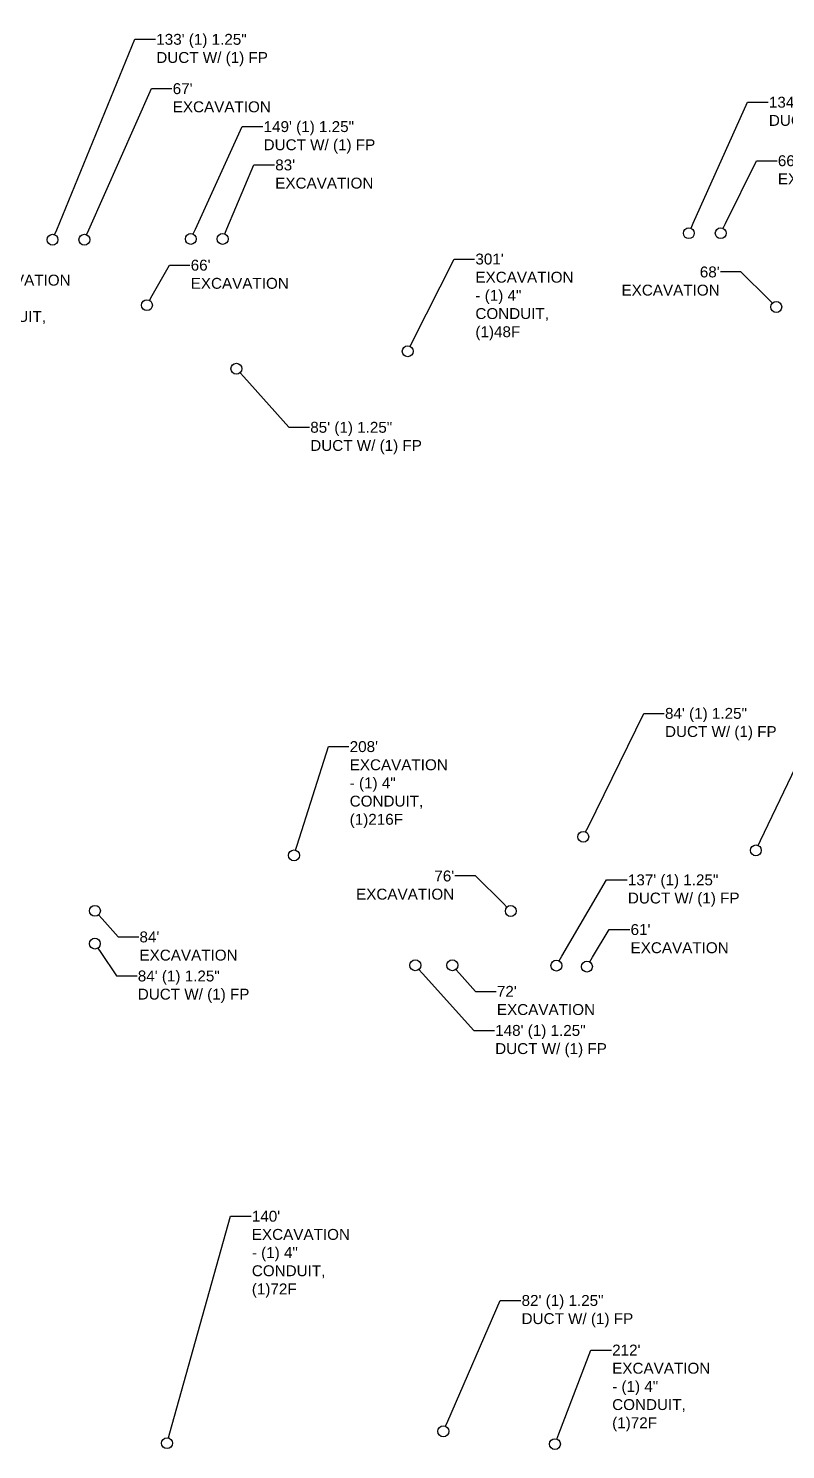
# Model space of a CAD drawing. Header units: millimetres. Extents: x -41032736 to 811436, y 699275 to 12282705.
# Drawn here: x -41032341 to -41031993, y 12280658 to 12281309 of the extents above; entities that cross this region are included whole.
import ezdxf
from ezdxf import colors
from ezdxf.entities.mleader import LeaderData, LeaderLine
from ezdxf.math import Vec2, Vec3

# ---------------------------------------------------------------- set-up
doc = ezdxf.new("R2010")
doc.units = ezdxf.units.MM
doc.header["$MEASUREMENT"] = 0
doc.layers.get('0').update_dxf_attribs({"linetype": 'CONTINUOUS'})
doc.layers.add('EXCAVATION', color=1, linetype='CONTINUOUS')
doc.styles.add('Legend', font='arial.ttf')

# ---------------------------------------------------------------- blocks, each defined once
blk = doc.blocks.new('_DotBlank')
at = {"color": 0, "linetype": 'ByBlock', "lineweight": -2}
blk.add_line((-0.5, 0), (-1, 0), dxfattribs=at)
blk.add_circle((0, 0), 0.5, dxfattribs=at)

msp = doc.modelspace()

# ---------------------------------------------------------------- leaders
at = {"layer": 'EXCAVATION', "linetype": 'Continuous'}
ml = msp.add_multileader_mtext('Standard', dxfattribs=at)
ml.set_content('133\' (1) 1.25"\\PDUCT W/ (1) FP', color=256, style='Legend')
ml.set_leader_properties()
ml.set_arrow_properties(name='DOTBLANK')
ml.build(insert=Vec2(0, 0))
ml.multileader.update_dxf_attribs({"dogleg_length": 0.36, "arrow_head_size": 5})
ctx = ml.context
ctx.base_point, ctx.char_height, ctx.arrow_head_size, ctx.landing_gap_size, ctx.plane_origin = Vec3(-41032282.33, 12281304.38), 5, 5, 0.347, Vec3(-41032340.54, 12281102.6)
notes = []
notes.append((ctx, [(0, (1, 1, 0), (-41032291.75, 12281304.38), (1, 0), 9.42, [(0, [(-41032329.57, 12281212.44)], 0, [])])]))
ctx.mtext.insert, ctx.mtext.width, ctx.mtext.flow_direction = Vec3(-41032281.98, 12281306.88), 0.00000000248, 5
ctx.mtext.has_bg_fill, ctx.mtext.bg_color, ctx.mtext.bg_scale_factor, ctx.mtext.bg_transparency, ctx.mtext.use_window_bg_color = 1, -1027028792, 1.5, 0, 1
ml = msp.add_multileader_mtext('Standard', dxfattribs=at)
ml.set_content('134\' (1) 1.25"\\PDUCT W/ (1) FP', color=256, style='Legend')
ml.set_leader_properties()
ml.set_arrow_properties(name='DOTBLANK')
ml.build(insert=Vec2(0, 0))
ml.multileader.update_dxf_attribs({"dogleg_length": 0.36, "arrow_head_size": 5})
ctx = ml.context
ctx.base_point, ctx.char_height, ctx.arrow_head_size, ctx.landing_gap_size, ctx.plane_origin = Vec3(-41032001.3, 12281275.53), 5, 5, 0.347, Vec3(-41032048.65, 12281105.62)
notes.append((ctx, [(0, (1, 1, 0), (-41032010.73, 12281275.53), (1, 0), 9.42, [(0, [(-41032037.68, 12281215.46)], 0, [])])]))
ctx.mtext.insert, ctx.mtext.width, ctx.mtext.flow_direction = Vec3(-41032000.96, 12281278.03), 0.00000000248, 5
ctx.mtext.has_bg_fill, ctx.mtext.bg_color, ctx.mtext.bg_scale_factor, ctx.mtext.bg_transparency, ctx.mtext.use_window_bg_color = 1, -1027028792, 1.5, 0, 1
at = {"layer": 'EXCAVATION', "color": 1, "lineweight": 9}
ml = msp.add_multileader_mtext('Standard', dxfattribs=at)
ml.set_content('301\' \\PEXCAVATION - (1) 4" CONDUIT, (1)48F ', color=1, style='Legend')
ml.set_leader_properties()
ml.set_arrow_properties(name='DOTBLANK')
ml.build(insert=Vec2(0, 0))
ml.multileader.update_dxf_attribs({"dogleg_length": 0.36, "arrow_head_size": 5})
ctx = ml.context
ctx.base_point, ctx.char_height, ctx.arrow_head_size, ctx.landing_gap_size, ctx.plane_origin = Vec3(-41032135.94, 12281203.61), 5, 5, 0.347, Vec3(-41032134.92, 12281115.76)
notes.append((ctx, [(1, (1, 1, 0), (-41032145.36, 12281203.61), (1, 0), 9.42, [(0, [(-41032166.62, 12281161.33)], 0, [])])]))
ctx.mtext.insert, ctx.mtext.width, ctx.mtext.defined_height, ctx.mtext.flow_direction = Vec3(-41032135.59, 12281206.11), 42.6073, 12.23, 5
ctx.mtext.has_bg_fill, ctx.mtext.bg_color, ctx.mtext.bg_scale_factor, ctx.mtext.bg_transparency, ctx.mtext.use_window_bg_color = 1, -1027028792, 1.5, 0, 1
ml = msp.add_multileader_mtext('Standard', dxfattribs=at)
ml.set_content("66' \\PEXCAVATION ", color=1, style='Legend')
ml.set_leader_properties()
ml.set_arrow_properties(name='DOTBLANK')
ml.build(insert=Vec2(0, 0))
ml.multileader.update_dxf_attribs({"dogleg_length": 0.36, "arrow_head_size": 5})
ctx = ml.context
ctx.base_point, ctx.char_height, ctx.arrow_head_size, ctx.landing_gap_size, ctx.plane_origin = Vec3(-41032266.54, 12281200.8), 5, 5, 0.347, Vec3(-41032274.61, 12281129.21)
notes.append((ctx, [(1, (1, 1, 0), (-41032275.96, 12281200.8), (1, 0), 9.42, [(0, [(-41032286.29, 12281182.46)], 0, [])])]))
ctx.mtext.insert, ctx.mtext.width, ctx.mtext.defined_height, ctx.mtext.flow_direction = Vec3(-41032266.19, 12281203.3), 35.783, 11.4, 5
ctx.mtext.has_bg_fill, ctx.mtext.bg_color, ctx.mtext.bg_scale_factor, ctx.mtext.bg_transparency, ctx.mtext.use_window_bg_color = 1, -1027028792, 1.5, 0, 1
ml = msp.add_multileader_mtext('Standard', dxfattribs=at)
ml.set_content("68' \\PEXCAVATION ", color=1, style='Legend')
ml.set_leader_properties()
ml.set_arrow_properties(name='DOTBLANK')
ml.build(insert=Vec2(0, 0))
ml.multileader.update_dxf_attribs({"dogleg_length": 0.36, "arrow_head_size": 5})
ctx = ml.context
ctx.base_point, ctx.char_height, ctx.arrow_head_size, ctx.landing_gap_size, ctx.plane_origin = Vec3(-41032072.22, 12281197.68), 5, 5, 0.347, Vec3(-41031985.91, 12281128.37)
ctx.text_align_type = 2
notes.append((ctx, [(0, (1, 1, 0), (-41032013.77, 12281197.68), (-1, 0), 9.42, [(0, [(-41031997.59, 12281181.62)], 0, [])])]))
ctx.mtext.insert, ctx.mtext.width, ctx.mtext.defined_height, ctx.mtext.alignment, ctx.mtext.flow_direction = Vec3(-41032023.54, 12281200.18), 35.783, 11.4, 3, 5
ctx.mtext.has_bg_fill, ctx.mtext.bg_color, ctx.mtext.bg_scale_factor, ctx.mtext.bg_transparency, ctx.mtext.use_window_bg_color = 1, -1027028792, 1.5, 0, 1
ml = msp.add_multileader_mtext('Standard', dxfattribs=at)
ml.set_content('208\' \\PEXCAVATION - (1) 4" CONDUIT, (1)216F ', color=1, style='Legend')
ml.set_leader_properties()
ml.set_arrow_properties(name='DOTBLANK')
ml.build(insert=Vec2(0, 0))
ml.multileader.update_dxf_attribs({"dogleg_length": 0.36, "arrow_head_size": 5})
ctx = ml.context
ctx.base_point, ctx.char_height, ctx.arrow_head_size, ctx.landing_gap_size, ctx.plane_origin = Vec3(-41032193.6, 12280979.99), 5, 5, 0.347, Vec3(-41032187.1, 12280884.51)
notes.append((ctx, [(1, (1, 1, 0), (-41032203.02, 12280979.99), (1, 0), 9.42, [(0, [(-41032218.8, 12280930.08)], 0, [])])]))
ctx.mtext.insert, ctx.mtext.width, ctx.mtext.defined_height, ctx.mtext.flow_direction = Vec3(-41032193.26, 12280982.49), 42.6073, 12.23, 5
ctx.mtext.has_bg_fill, ctx.mtext.bg_color, ctx.mtext.bg_scale_factor, ctx.mtext.bg_transparency, ctx.mtext.use_window_bg_color = 1, -1027028792, 1.5, 0, 1
ml = msp.add_multileader_mtext('Standard', dxfattribs=at)
ml.set_content('264\' \\PEXCAVATION - (1) 4" CONDUIT, (1)216F ', color=1, style='Legend')
ml.set_leader_properties()
ml.set_arrow_properties(name='DOTBLANK')
ml.build(insert=Vec2(0, 0))
ml.multileader.update_dxf_attribs({"dogleg_length": 0.36, "arrow_head_size": 5})
ctx = ml.context
ctx.base_point, ctx.char_height, ctx.arrow_head_size, ctx.landing_gap_size, ctx.plane_origin = Vec3(-41031975.62, 12280978.11), 5, 5, 0.347, Vec3(-41031975.24, 12280886.82)
notes.append((ctx, [(1, (1, 1, 0), (-41031985.04, 12280978.11), (1, 0), 9.42, [(0, [(-41032006.94, 12280932.39)], 0, [])])]))
ctx.mtext.insert, ctx.mtext.width, ctx.mtext.defined_height, ctx.mtext.flow_direction = Vec3(-41031975.27, 12280980.61), 42.6073, 12.23, 5
ctx.mtext.has_bg_fill, ctx.mtext.bg_color, ctx.mtext.bg_scale_factor, ctx.mtext.bg_transparency, ctx.mtext.use_window_bg_color = 1, -1027028792, 1.5, 0, 1
at = {"layer": 'EXCAVATION', "linetype": 'Continuous'}
ml = msp.add_multileader_mtext('Standard', dxfattribs=at)
ml.set_content('137\' (1) 1.25"\\PDUCT W/ (1) FP', color=256, style='Legend')
ml.set_leader_properties()
ml.set_arrow_properties(name='DOTBLANK')
ml.build(insert=Vec2(0, 0))
ml.multileader.update_dxf_attribs({"dogleg_length": 0.36, "arrow_head_size": 5})
ctx = ml.context
ctx.base_point, ctx.char_height, ctx.arrow_head_size, ctx.landing_gap_size, ctx.plane_origin = Vec3(-41032065.98, 12280918.87), 5, 5, 0.347, Vec3(-41032109.39, 12280769.69)
notes.append((ctx, [(0, (1, 1, 0), (-41032075.4, 12280918.87), (1, 0), 9.42, [(0, [(-41032098.43, 12280879.53)], 0, [])])]))
ctx.mtext.insert, ctx.mtext.width, ctx.mtext.flow_direction = Vec3(-41032065.63, 12280921.37), 0.00000000248, 5
ctx.mtext.has_bg_fill, ctx.mtext.bg_color, ctx.mtext.bg_scale_factor, ctx.mtext.bg_transparency, ctx.mtext.use_window_bg_color = 1, -1027028792, 1.5, 0, 1
ml = msp.add_multileader_mtext('Standard', dxfattribs=at)
ml.set_content('84\' (1) 1.25"\\PDUCT W/ (1) FP', color=256, style='Legend')
ml.set_leader_properties()
ml.set_arrow_properties(name='DOTBLANK')
ml.build(insert=Vec2(0, 0))
ml.multileader.update_dxf_attribs({"dogleg_length": 0.36, "arrow_head_size": 5})
ctx = ml.context
ctx.base_point, ctx.char_height, ctx.arrow_head_size, ctx.landing_gap_size, ctx.plane_origin = Vec3(-41032290.81, 12280874.79), 5, 5, 0.347, Vec3(-41032338.07, 12280794.82)
notes.append((ctx, [(0, (1, 1, 0), (-41032300.23, 12280874.79), (1, 0), 9.42, [(0, [(-41032310.15, 12280889.65)], 0, [])])]))
ctx.mtext.insert, ctx.mtext.width, ctx.mtext.flow_direction = Vec3(-41032290.46, 12280877.29), 0.00000000248, 5
ctx.mtext.has_bg_fill, ctx.mtext.bg_color, ctx.mtext.bg_scale_factor, ctx.mtext.bg_transparency, ctx.mtext.use_window_bg_color = 1, -1027028792, 1.5, 0, 1
at = {"layer": 'EXCAVATION', "color": 1, "lineweight": 9}
ml = msp.add_multileader_mtext('Standard', dxfattribs=at)
ml.set_content('140\' \\PEXCAVATION - (1) 4" CONDUIT, (1)72F ', color=1, style='Legend')
ml.set_leader_properties()
ml.set_arrow_properties(name='DOTBLANK')
ml.build(insert=Vec2(0, 0))
ml.multileader.update_dxf_attribs({"dogleg_length": 0.36, "arrow_head_size": 5})
ctx = ml.context
ctx.base_point, ctx.char_height, ctx.arrow_head_size, ctx.landing_gap_size, ctx.plane_origin = Vec3(-41032238.5, 12280764.6), 5, 5, 0.347, Vec3(-41032245.36, 12280614.93)
notes.append((ctx, [(1, (1, 1, 0), (-41032247.92, 12280764.6), (1, 0), 9.42, [(0, [(-41032277.06, 12280660.5)], 0, [])])]))
ctx.mtext.insert, ctx.mtext.width, ctx.mtext.defined_height, ctx.mtext.flow_direction = Vec3(-41032238.15, 12280767.1), 38.1003, 12.34, 5
ctx.mtext.has_bg_fill, ctx.mtext.bg_color, ctx.mtext.bg_scale_factor, ctx.mtext.bg_transparency, ctx.mtext.use_window_bg_color = 1, -1027028792, 1.5, 0, 1
ml = msp.add_multileader_mtext('Standard', dxfattribs=at)
ml.set_content('212\' \\PEXCAVATION - (1) 4" CONDUIT, (1)72F ', color=1, style='Legend')
ml.set_leader_properties()
ml.set_arrow_properties(name='DOTBLANK')
ml.build(insert=Vec2(0, 0))
ml.multileader.update_dxf_attribs({"dogleg_length": 0.36, "arrow_head_size": 5})
ctx = ml.context
ctx.base_point, ctx.char_height, ctx.arrow_head_size, ctx.landing_gap_size, ctx.plane_origin = Vec3(-41032073.2, 12280703.22), 5, 5, 0.347, Vec3(-41032067.42, 12280614.51)
notes.append((ctx, [(1, (1, 1, 0), (-41032082.62, 12280703.22), (1, 0), 9.42, [(0, [(-41032099.12, 12280660.08)], 0, [])])]))
ctx.mtext.insert, ctx.mtext.width, ctx.mtext.defined_height, ctx.mtext.flow_direction = Vec3(-41032072.85, 12280705.72), 38.1003, 12.34, 5
ctx.mtext.has_bg_fill, ctx.mtext.bg_color, ctx.mtext.bg_scale_factor, ctx.mtext.bg_transparency, ctx.mtext.use_window_bg_color = 1, -1027028792, 1.5, 0, 1
for ctx, leaders in notes:
    for number, flags, end, landing, length, lines in leaders:
        leader = LeaderData()
        leader.index, (leader.has_last_leader_line, leader.has_dogleg_vector, leader.attachment_direction) = number, flags
        leader.last_leader_point, leader.dogleg_vector, leader.dogleg_length = Vec3(end), Vec3(landing), length
        for number, points, colour, breaks in lines:
            line = LeaderLine()
            line.index, line.vertices, line.color, line.breaks = number, Vec3.list(points), colors.encode_raw_color(colour), breaks
            leader.lines.append(line)
        ctx.leaders.append(leader)

# ---------------------------------------------------------------- next in the draw order: leaders
ml = msp.add_multileader_mtext('Standard', dxfattribs=at)
ml.set_content("67' \\PEXCAVATION ", color=1, style='Legend')
ml.set_leader_properties()
ml.set_arrow_properties(name='DOTBLANK')
ml.build(insert=Vec2(0, 0))
ml.multileader.update_dxf_attribs({"dogleg_length": 0.36, "arrow_head_size": 5})
ctx = ml.context
ctx.base_point, ctx.char_height, ctx.arrow_head_size, ctx.landing_gap_size, ctx.plane_origin = Vec3(-41032274.79, 12281281.76), 5, 5, 0.347, Vec3(-41032300.92, 12281159.19)
notes = []
notes.append((ctx, [(1, (1, 1, 0), (-41032284.21, 12281281.76), (1, 0), 9.42, [(0, [(-41032314.95, 12281212.44)], 0, [])])]))
ctx.mtext.insert, ctx.mtext.width, ctx.mtext.defined_height, ctx.mtext.flow_direction = Vec3(-41032274.44, 12281284.26), 35.783, 11.4, 5
ctx.mtext.has_bg_fill, ctx.mtext.bg_color, ctx.mtext.bg_scale_factor, ctx.mtext.bg_transparency, ctx.mtext.use_window_bg_color = 1, -1027028792, 1.5, 0, 1
ml = msp.add_multileader_mtext('Standard', dxfattribs=at)
ml.set_content("66' \\PEXCAVATION ", color=1, style='Legend')
ml.set_leader_properties()
ml.set_arrow_properties(name='DOTBLANK')
ml.build(insert=Vec2(0, 0))
ml.multileader.update_dxf_attribs({"dogleg_length": 0.36, "arrow_head_size": 5})
ctx = ml.context
ctx.base_point, ctx.char_height, ctx.arrow_head_size, ctx.landing_gap_size, ctx.plane_origin = Vec3(-41031997.2, 12281248.7), 5, 5, 0.347, Vec3(-41032009.03, 12281162.21)
notes.append((ctx, [(1, (1, 1, 0), (-41032006.62, 12281248.7), (1, 0), 9.42, [(0, [(-41032023.06, 12281215.46)], 0, [])])]))
ctx.mtext.insert, ctx.mtext.width, ctx.mtext.defined_height, ctx.mtext.flow_direction = Vec3(-41031996.85, 12281251.2), 35.783, 11.4, 5
ctx.mtext.has_bg_fill, ctx.mtext.bg_color, ctx.mtext.bg_scale_factor, ctx.mtext.bg_transparency, ctx.mtext.use_window_bg_color = 1, -1027028792, 1.5, 0, 1
ml = msp.add_multileader_mtext('Standard', dxfattribs=at)
ml.set_content('197\' \\PEXCAVATION - (1) 4" CONDUIT, (1)48F', color=1, style='Legend')
ml.set_leader_properties()
ml.set_arrow_properties(name='DOTBLANK')
ml.build(insert=Vec2(0, 0))
ml.multileader.update_dxf_attribs({"dogleg_length": 0.36, "arrow_head_size": 5})
ctx = ml.context
ctx.base_point, ctx.char_height, ctx.arrow_head_size, ctx.landing_gap_size, ctx.plane_origin = Vec3(-41032366.63, 12281202.26), 5, 5, 0.347, Vec3(-41032369.1, 12281116.4)
notes.append((ctx, [(1, (1, 1, 0), (-41032376.06, 12281202.26), (1, 0), 9.42, [(0, [(-41032400.8, 12281161.97)], 0, [])])]))
ctx.mtext.insert, ctx.mtext.width, ctx.mtext.defined_height, ctx.mtext.flow_direction = Vec3(-41032366.29, 12281204.76), 42.6073, 12.23, 5
ctx.mtext.has_bg_fill, ctx.mtext.bg_color, ctx.mtext.bg_scale_factor, ctx.mtext.bg_transparency, ctx.mtext.use_window_bg_color = 1, -1027028792, 1.5, 0, 1
at = {"layer": 'EXCAVATION', "linetype": 'Continuous'}
ml = msp.add_multileader_mtext('Standard', dxfattribs=at)
ml.set_content('85\' (1) 1.25"\\PDUCT W/ (1) FP', color=256, style='Legend')
ml.set_leader_properties()
ml.set_arrow_properties(name='DOTBLANK')
ml.build(insert=Vec2(0, 0))
ml.multileader.update_dxf_attribs({"dogleg_length": 0.36, "arrow_head_size": 5})
ctx = ml.context
ctx.base_point, ctx.char_height, ctx.arrow_head_size, ctx.landing_gap_size, ctx.plane_origin = Vec3(-41032211.7, 12281126.44), 5, 5, 0.347, Vec3(-41032256.19, 12281043.44)
notes.append((ctx, [(0, (1, 1, 0), (-41032221.12, 12281126.44), (1, 0), 9.42, [(0, [(-41032245.22, 12281153.28)], 0, [])])]))
ctx.mtext.insert, ctx.mtext.width, ctx.mtext.flow_direction = Vec3(-41032211.35, 12281128.94), 0.00000000248, 5
ctx.mtext.has_bg_fill, ctx.mtext.bg_color, ctx.mtext.bg_scale_factor, ctx.mtext.bg_transparency, ctx.mtext.use_window_bg_color = 1, -1027028792, 1.5, 0, 1
ml = msp.add_multileader_mtext('Standard', dxfattribs=at)
ml.set_content('84\' (1) 1.25"\\PDUCT W/ (1) FP', color=256, style='Legend')
ml.set_leader_properties()
ml.set_arrow_properties(name='DOTBLANK')
ml.build(insert=Vec2(0, 0))
ml.multileader.update_dxf_attribs({"dogleg_length": 0.36, "arrow_head_size": 5})
ctx = ml.context
ctx.base_point, ctx.char_height, ctx.arrow_head_size, ctx.landing_gap_size, ctx.plane_origin = Vec3(-41032048.96, 12280995.23), 5, 5, 0.347, Vec3(-41032097.09, 12280828.79)
notes.append((ctx, [(0, (1, 1, 0), (-41032058.38, 12280995.23), (1, 0), 9.42, [(0, [(-41032086.12, 12280938.62)], 0, [])])]))
ctx.mtext.insert, ctx.mtext.width, ctx.mtext.flow_direction = Vec3(-41032048.61, 12280997.73), 0.00000000248, 5
ctx.mtext.has_bg_fill, ctx.mtext.bg_color, ctx.mtext.bg_scale_factor, ctx.mtext.bg_transparency, ctx.mtext.use_window_bg_color = 1, -1027028792, 1.5, 0, 1
at = {"layer": 'EXCAVATION', "color": 1, "lineweight": 9}
ml = msp.add_multileader_mtext('Standard', dxfattribs=at)
ml.set_content("76' \\PEXCAVATION ", color=1, style='Legend')
ml.set_leader_properties()
ml.set_arrow_properties(name='DOTBLANK')
ml.build(insert=Vec2(0, 0))
ml.multileader.update_dxf_attribs({"dogleg_length": 0.36, "arrow_head_size": 5})
ctx = ml.context
ctx.base_point, ctx.char_height, ctx.arrow_head_size, ctx.landing_gap_size, ctx.plane_origin = Vec3(-41032194, 12280920.65), 5, 5, 0.347, Vec3(-41032107.68, 12280851.34)
ctx.text_align_type = 2
notes.append((ctx, [(0, (1, 1, 0), (-41032135.55, 12280920.65), (-1, 0), 9.42, [(0, [(-41032119.36, 12280904.59)], 0, [])])]))
ctx.mtext.insert, ctx.mtext.width, ctx.mtext.defined_height, ctx.mtext.alignment, ctx.mtext.flow_direction = Vec3(-41032145.31, 12280923.15), 35.783, 11.4, 3, 5
ctx.mtext.has_bg_fill, ctx.mtext.bg_color, ctx.mtext.bg_scale_factor, ctx.mtext.bg_transparency, ctx.mtext.use_window_bg_color = 1, -1027028792, 1.5, 0, 1
ml = msp.add_multileader_mtext('Standard', dxfattribs=at)
ml.set_content("84' \\PEXCAVATION ", color=1, style='Legend')
ml.set_leader_properties()
ml.set_arrow_properties(name='DOTBLANK')
ml.build(insert=Vec2(0, 0))
ml.multileader.update_dxf_attribs({"dogleg_length": 0.36, "arrow_head_size": 5})
ctx = ml.context
ctx.base_point, ctx.char_height, ctx.arrow_head_size, ctx.landing_gap_size, ctx.plane_origin = Vec3(-41032290.03, 12280892.69), 5, 5, 0.347, Vec3(-41032298.45, 12280851.41)
notes.append((ctx, [(1, (1, 1, 0), (-41032299.45, 12280892.69), (1, 0), 9.42, [(0, [(-41032310.13, 12280904.66)], 0, [])])]))
ctx.mtext.insert, ctx.mtext.width, ctx.mtext.defined_height, ctx.mtext.flow_direction = Vec3(-41032289.69, 12280895.19), 35.783, 11.4, 5
ctx.mtext.has_bg_fill, ctx.mtext.bg_color, ctx.mtext.bg_scale_factor, ctx.mtext.bg_transparency, ctx.mtext.use_window_bg_color = 1, -1027028792, 1.5, 0, 1
ml = msp.add_multileader_mtext('Standard', dxfattribs=at)
ml.set_content("61' \\PEXCAVATION ", color=1, style='Legend')
ml.set_leader_properties()
ml.set_arrow_properties(name='DOTBLANK')
ml.build(insert=Vec2(0, 0))
ml.multileader.update_dxf_attribs({"dogleg_length": 0.36, "arrow_head_size": 5})
ctx = ml.context
ctx.base_point, ctx.char_height, ctx.arrow_head_size, ctx.landing_gap_size, ctx.plane_origin = Vec3(-41032064.76, 12280896.08), 5, 5, 0.347, Vec3(-41032069.77, 12280826.28)
notes.append((ctx, [(1, (1, 1, 0), (-41032074.18, 12280896.08), (1, 0), 9.42, [(0, [(-41032084.41, 12280879.1)], 0, [])])]))
ctx.mtext.insert, ctx.mtext.width, ctx.mtext.defined_height, ctx.mtext.flow_direction = Vec3(-41032064.41, 12280898.58), 35.783, 11.4, 5
ctx.mtext.has_bg_fill, ctx.mtext.bg_color, ctx.mtext.bg_scale_factor, ctx.mtext.bg_transparency, ctx.mtext.use_window_bg_color = 1, -1027028792, 1.5, 0, 1
at = {"layer": 'EXCAVATION', "linetype": 'Continuous'}
ml = msp.add_multileader_mtext('Standard', dxfattribs=at)
ml.set_content('82\' (1) 1.25"\\PDUCT W/ (1) FP', color=256, style='Legend')
ml.set_leader_properties()
ml.set_arrow_properties(name='DOTBLANK')
ml.build(insert=Vec2(0, 0))
ml.multileader.update_dxf_attribs({"dogleg_length": 0.36, "arrow_head_size": 5})
ctx = ml.context
ctx.base_point, ctx.char_height, ctx.arrow_head_size, ctx.landing_gap_size, ctx.plane_origin = Vec3(-41032114.76, 12280725.97), 5, 5, 0.347, Vec3(-41032161.27, 12280556.12)
notes.append((ctx, [(0, (1, 1, 0), (-41032124.18, 12280725.97), (1, 0), 9.42, [(0, [(-41032150.3, 12280665.95)], 0, [])])]))
ctx.mtext.insert, ctx.mtext.width, ctx.mtext.flow_direction = Vec3(-41032114.41, 12280728.47), 0.00000000248, 5
ctx.mtext.has_bg_fill, ctx.mtext.bg_color, ctx.mtext.bg_scale_factor, ctx.mtext.bg_transparency, ctx.mtext.use_window_bg_color = 1, -1027028792, 1.5, 0, 1
for ctx, leaders in notes:
    for number, flags, end, landing, length, lines in leaders:
        leader = LeaderData()
        leader.index, (leader.has_last_leader_line, leader.has_dogleg_vector, leader.attachment_direction) = number, flags
        leader.last_leader_point, leader.dogleg_vector, leader.dogleg_length = Vec3(end), Vec3(landing), length
        for number, points, colour, breaks in lines:
            line = LeaderLine()
            line.index, line.vertices, line.color, line.breaks = number, Vec3.list(points), colors.encode_raw_color(colour), breaks
            leader.lines.append(line)
        ctx.leaders.append(leader)

# ---------------------------------------------------------------- next in the draw order: leaders
ml = msp.add_multileader_mtext('Standard', dxfattribs=at)
ml.set_content('149\' (1) 1.25"\\PDUCT W/ (1) FP', color=256, style='Legend')
ml.set_leader_properties()
ml.set_arrow_properties(name='DOTBLANK')
ml.build(insert=Vec2(0, 0))
ml.multileader.update_dxf_attribs({"dogleg_length": 0.36, "arrow_head_size": 5})
ctx = ml.context
ctx.base_point, ctx.char_height, ctx.arrow_head_size, ctx.landing_gap_size, ctx.plane_origin = Vec3(-41032233.08, 12281264.35), 5, 5, 0.347, Vec3(-41032277.12, 12281103)
notes = []
notes.append((ctx, [(0, (1, 1, 0), (-41032242.51, 12281264.35), (1, 0), 9.42, [(0, [(-41032266.15, 12281212.84)], 0, [])])]))
ctx.mtext.insert, ctx.mtext.width, ctx.mtext.flow_direction = Vec3(-41032232.74, 12281266.85), 0.00000000248, 5
ctx.mtext.has_bg_fill, ctx.mtext.bg_color, ctx.mtext.bg_scale_factor, ctx.mtext.bg_transparency, ctx.mtext.use_window_bg_color = 1, -1027028792, 1.5, 0, 1
ml = msp.add_multileader_mtext('Standard', dxfattribs=at)
ml.set_content('148\' (1) 1.25"\\PDUCT W/ (1) FP', color=256, style='Legend')
ml.set_leader_properties()
ml.set_arrow_properties(name='DOTBLANK')
ml.build(insert=Vec2(0, 0))
ml.multileader.update_dxf_attribs({"dogleg_length": 0.36, "arrow_head_size": 5})
ctx = ml.context
ctx.base_point, ctx.char_height, ctx.arrow_head_size, ctx.landing_gap_size, ctx.plane_origin = Vec3(-41032126.86, 12280849.82), 5, 5, 0.347, Vec3(-41032174.12, 12280769.85)
notes.append((ctx, [(0, (1, 1, 0), (-41032136.28, 12280849.82), (1, 0), 9.42, [(0, [(-41032163.15, 12280879.69)], 0, [])])]))
ctx.mtext.insert, ctx.mtext.width, ctx.mtext.flow_direction = Vec3(-41032126.51, 12280852.32), 0.00000000248, 5
ctx.mtext.has_bg_fill, ctx.mtext.bg_color, ctx.mtext.bg_scale_factor, ctx.mtext.bg_transparency, ctx.mtext.use_window_bg_color = 1, -1027028792, 1.5, 0, 1
for ctx, leaders in notes:
    for number, flags, end, landing, length, lines in leaders:
        leader = LeaderData()
        leader.index, (leader.has_last_leader_line, leader.has_dogleg_vector, leader.attachment_direction) = number, flags
        leader.last_leader_point, leader.dogleg_vector, leader.dogleg_length = Vec3(end), Vec3(landing), length
        for number, points, colour, breaks in lines:
            line = LeaderLine()
            line.index, line.vertices, line.color, line.breaks = number, Vec3.list(points), colors.encode_raw_color(colour), breaks
            leader.lines.append(line)
        ctx.leaders.append(leader)

# ---------------------------------------------------------------- next in the draw order: leaders
at = {"layer": 'EXCAVATION', "color": 1, "lineweight": 9}
ml = msp.add_multileader_mtext('Standard', dxfattribs=at)
ml.set_content("83' \\PEXCAVATION ", color=1, style='Legend')
ml.set_leader_properties()
ml.set_arrow_properties(name='DOTBLANK')
ml.build(insert=Vec2(0, 0))
ml.multileader.update_dxf_attribs({"dogleg_length": 0.36, "arrow_head_size": 5})
ctx = ml.context
ctx.base_point, ctx.char_height, ctx.arrow_head_size, ctx.landing_gap_size, ctx.plane_origin = Vec3(-41032227.76, 12281246.77), 5, 5, 0.347, Vec3(-41032237.5, 12281159.59)
notes = []
notes.append((ctx, [(1, (1, 1, 0), (-41032237.18, 12281246.77), (1, 0), 9.42, [(0, [(-41032251.53, 12281212.84)], 0, [])])]))
ctx.mtext.insert, ctx.mtext.width, ctx.mtext.defined_height, ctx.mtext.flow_direction = Vec3(-41032227.41, 12281249.27), 35.783, 11.4, 5
ctx.mtext.has_bg_fill, ctx.mtext.bg_color, ctx.mtext.bg_scale_factor, ctx.mtext.bg_transparency, ctx.mtext.use_window_bg_color = 1, -1027028792, 1.5, 0, 1
ml = msp.add_multileader_mtext('Standard', dxfattribs=at)
ml.set_content("72' \\PEXCAVATION ", color=1, style='Legend')
ml.set_leader_properties()
ml.set_arrow_properties(name='DOTBLANK')
ml.build(insert=Vec2(0, 0))
ml.multileader.update_dxf_attribs({"dogleg_length": 0.36, "arrow_head_size": 5})
ctx = ml.context
ctx.base_point, ctx.char_height, ctx.arrow_head_size, ctx.landing_gap_size, ctx.plane_origin = Vec3(-41032126.08, 12280867.73), 5, 5, 0.347, Vec3(-41032134.49, 12280826.44)
notes.append((ctx, [(1, (1, 1, 0), (-41032135.5, 12280867.73), (1, 0), 9.42, [(0, [(-41032146.17, 12280879.69)], 0, [])])]))
ctx.mtext.insert, ctx.mtext.width, ctx.mtext.defined_height, ctx.mtext.flow_direction = Vec3(-41032125.73, 12280870.23), 35.783, 11.4, 5
ctx.mtext.has_bg_fill, ctx.mtext.bg_color, ctx.mtext.bg_scale_factor, ctx.mtext.bg_transparency, ctx.mtext.use_window_bg_color = 1, -1027028792, 1.5, 0, 1
for ctx, leaders in notes:
    for number, flags, end, landing, length, lines in leaders:
        leader = LeaderData()
        leader.index, (leader.has_last_leader_line, leader.has_dogleg_vector, leader.attachment_direction) = number, flags
        leader.last_leader_point, leader.dogleg_vector, leader.dogleg_length = Vec3(end), Vec3(landing), length
        for number, points, colour, breaks in lines:
            line = LeaderLine()
            line.index, line.vertices, line.color, line.breaks = number, Vec3.list(points), colors.encode_raw_color(colour), breaks
            leader.lines.append(line)
        ctx.leaders.append(leader)

doc.saveas('drawing.dxf')
